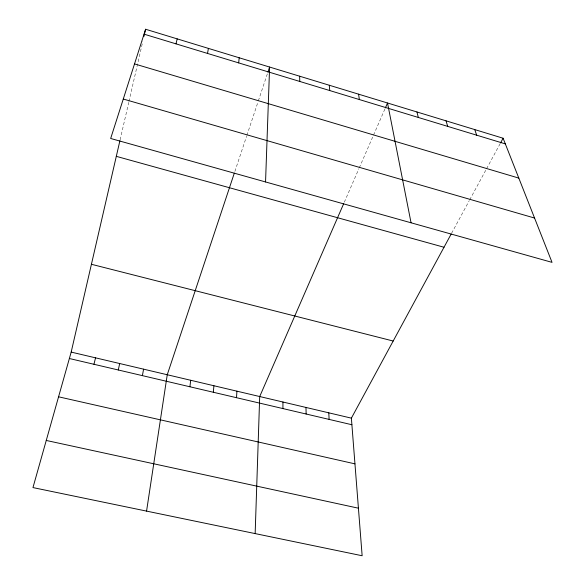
<?xml version="1.0" encoding="UTF-8"?>
<svg xmlns="http://www.w3.org/2000/svg" width="585" height="585" viewBox="0 0 585 585"><rect width="100%" height="100%" fill="white"/><g stroke="black" fill="none" stroke-linecap="round" stroke-linejoin="round"><path stroke-width="0.44" stroke-dasharray="2.92 2.19" d="M120.108 139.844L128.744 102.397M128.941 101.527L142.74 41.674M234.885 171.427L246.592 136.232M246.877 135.376L258.058 101.761M258.343 100.898L267.645 72.935M344.324 202.191L358.905 168.699M359.263 167.88L373.171 135.939M373.53 135.12L385.003 108.766M451.598 233.247L469.287 200.611M469.704 199.829L486.15 169.489M486.574 168.707L500.124 143.705"/><path stroke-width="0.88" d="M282.921 408.571L282.95 402.019M255.155 533.593L259.703 396.542L343.614 203.829M265.553 181.95L269.605 67.048L267.923 72.094M236.515 397.69L236.918 391.168M213.32 392.257L213.913 385.742M238.68 62.895L239.192 57.783M189.906 386.765L190.695 380.272M146.564 511.107L167.251 374.744L234.314 173.145M207.536 53.44L208.392 48.394M142.396 375.636L143.581 369.164M118.287 369.983L119.684 363.526M451.174 234.022L351.38 418.151L362.144 555.75L32.965 487.583L71.18 352.097L119.91 140.714M143.968 36.35L145.606 29.25L503.093 138.228L552.035 262.365L110.667 138.477L145.606 29.25M175.99 43.853L177.196 38.881M93.951 364.279L95.545 357.837M385.361 107.947L387.519 102.997L411.058 222.79M500.548 142.923L503.093 138.228M46.252 440.454L358.422 508.197M58.566 396.805L354.956 463.861M69.366 358.517L351.892 424.739M71.18 352.097L351.38 418.151M91.421 264.281L393.178 341.026M116.305 156.341L444.008 247.25M123.281 99.033L534.566 218.044M134.521 63.904L518.815 178.096M144.034 34.149L505.33 143.888M474.735 129.585L476.687 135.194M446.026 120.832L447.693 126.382M416.959 111.969L418.326 117.461M358.583 94.178L359.351 99.552M329.289 85.249L329.75 90.558M328.785 412.827L329.128 419.401M299.637 76.204L299.776 81.454M305.977 407.452L306.138 414.012"/></g></svg>
